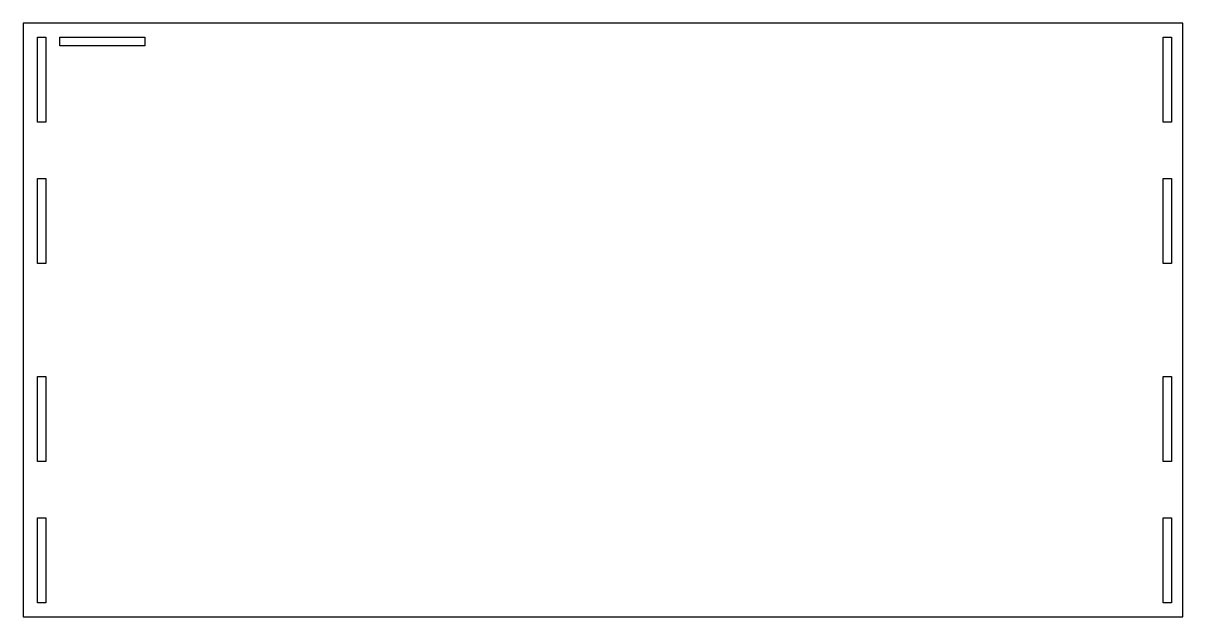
# Model space of a CAD drawing. Header units: millimetres. Extents: x 0 to 410, y 0 to 210.
import ezdxf

# ---------------------------------------------------------------- set-up
doc = ezdxf.new("R2010")
doc.units = ezdxf.units.MM

msp = doc.modelspace()

# ---------------------------------------------------------------- linework, layer by layer
for p, q in [((410, 210), (0, 210)), ((0, 210), (0, 0)), ((410, 0), (410, 210)), ((5, 175), (5, 205)), ((5, 205), (8, 205)), ((5, 175), (5, 205)), ((8, 205), (8, 175)), ((13, 205), (43, 205)), ((13, 202), (13, 205)), ((43, 205), (43, 202)), ((403, 175), (403, 205)), ((403, 205), (406, 205)), ((403, 175), (403, 205)), ((406, 205), (406, 175)), ((43, 202), (13, 202)), ((8, 175), (5, 175)), ((406, 175), (403, 175)), ((5, 125), (5, 155)), ((5, 155), (8, 155)), ((5, 125), (5, 155)), ((8, 155), (8, 125)), ((403, 125), (403, 155)), ((403, 155), (406, 155)), ((403, 125), (403, 155)), ((406, 155), (406, 125)), ((8, 125), (5, 125)), ((406, 125), (403, 125)), ((5, 55), (5, 85)), ((5, 85), (8, 85)), ((5, 55), (5, 85)), ((8, 85), (8, 55)), ((403, 55), (403, 85)), ((403, 85), (406, 85)), ((403, 55), (403, 85)), ((406, 85), (406, 55)), ((8, 55), (5, 55)), ((406, 55), (403, 55)), ((5, 5), (5, 35)), ((5, 35), (8, 35)), ((5, 5), (5, 35)), ((8, 35), (8, 5)), ((403, 5), (403, 35)), ((403, 35), (406, 35)), ((403, 5), (403, 35)), ((406, 35), (406, 5)), ((8, 5), (5, 5)), ((406, 5), (403, 5)), ((0, 0), (410, 0))]:
    msp.add_line(p, q)

doc.saveas('drawing.dxf')
